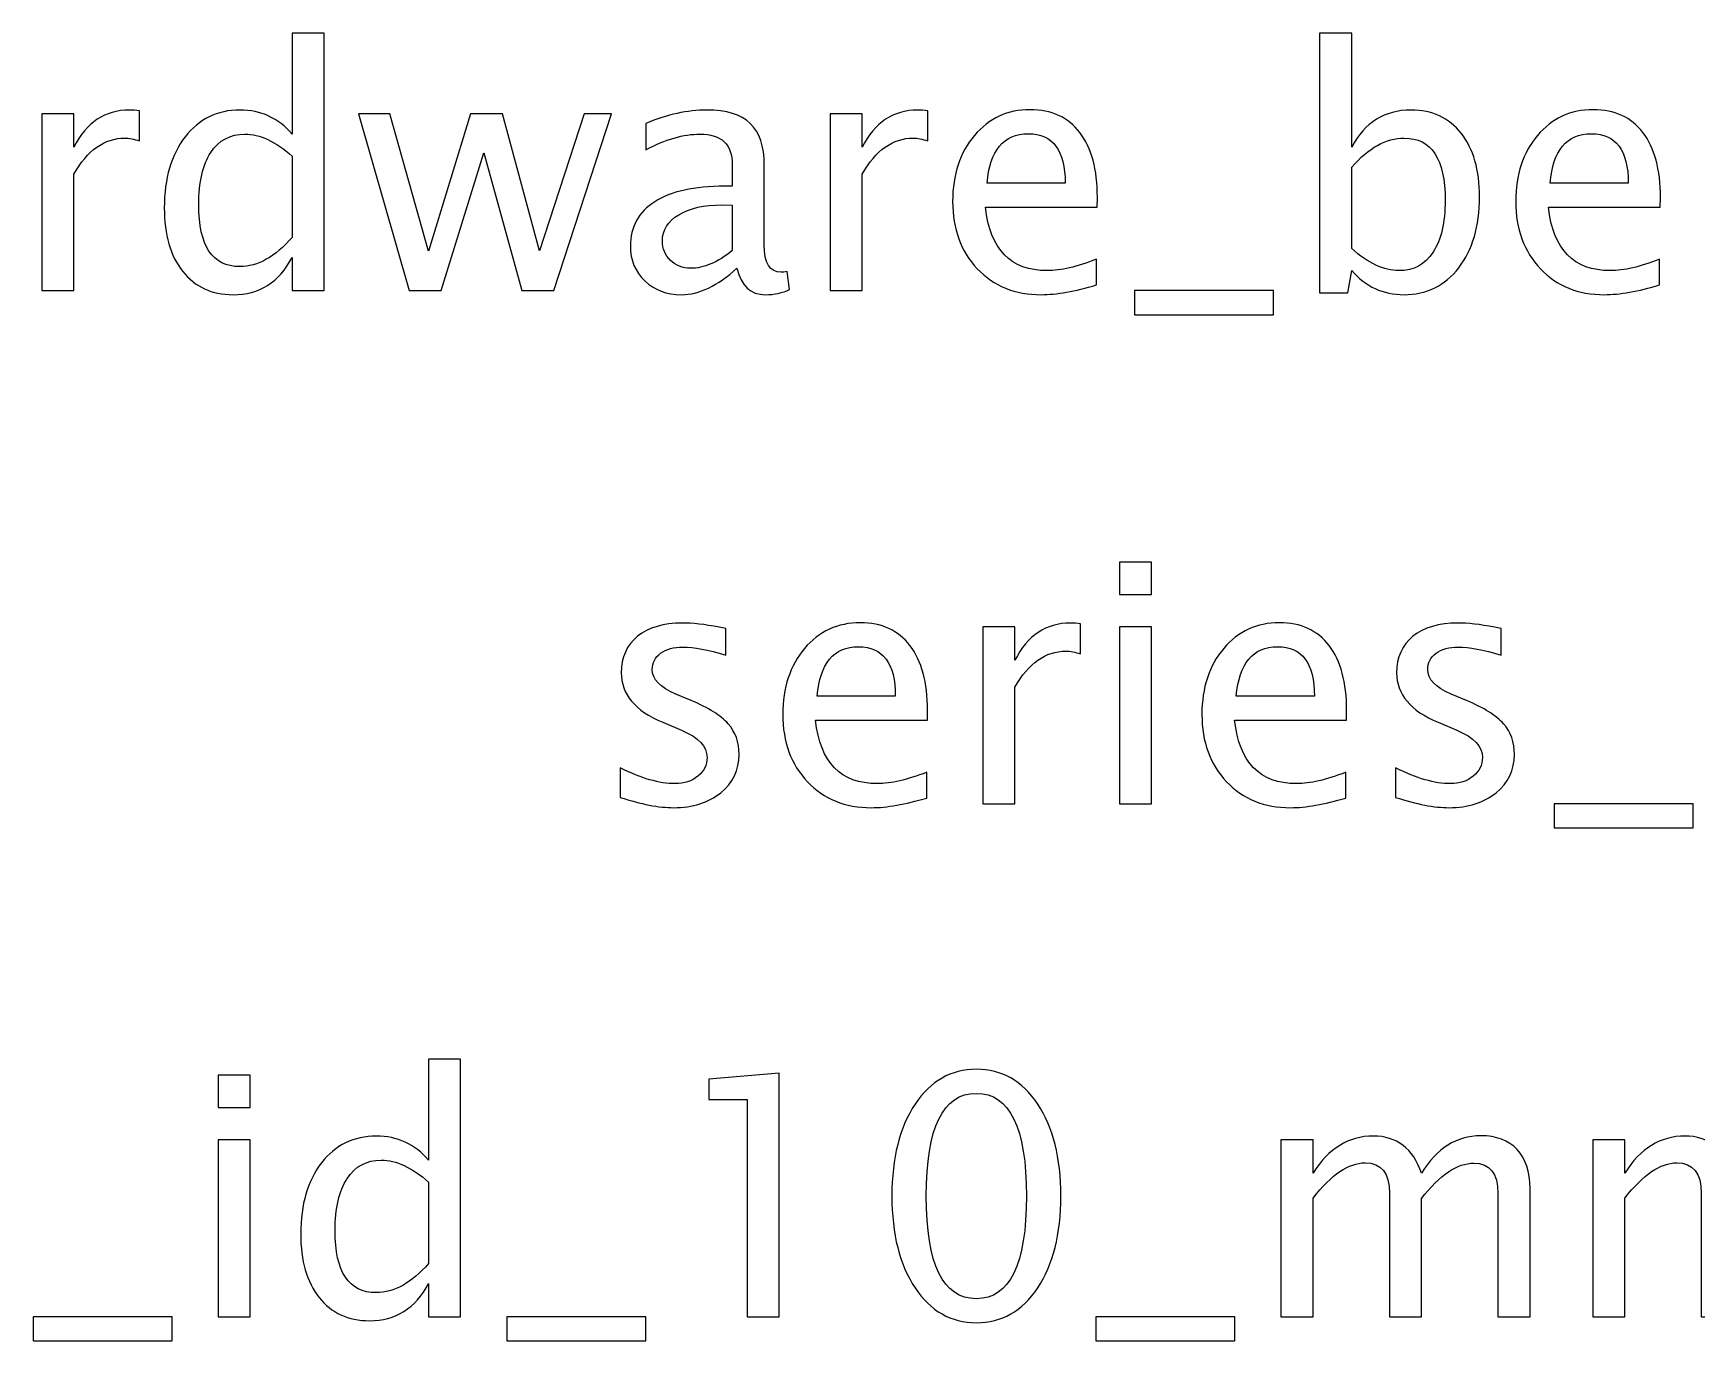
# Model space of a CAD drawing. Header units: centimetres. Extents: x -12.3 to 12.3, y -1.3 to 14.1.
# Drawn here: x -5.47 to 0.86, y 9.18 to 14.15 of the extents above; entities that cross this region are included whole.
import ezdxf

# ---------------------------------------------------------------- set-up
doc = ezdxf.new("R2010")
doc.units = ezdxf.units.CM
doc.header["$MEASUREMENT"] = 0
doc.layers.add('Layer 1', color=7, linetype='Continuous')

msp = doc.modelspace()

# ---------------------------------------------------------------- linework, layer by layer
at = {"layer": 'Layer 1'}
for points, knots in [([(-4.48733, 13.17044), (-4.48733, 13.17044), (-4.48733, 13.29681), (-4.48733, 13.29681), (-4.48733, 13.29681), (-4.53707, 13.2024), (-4.612, 13.1552), (-4.71212, 13.1552), (-4.71212, 13.1552), (-4.7934, 13.1552), (-4.85732, 13.18462), (-4.90389, 13.24368), (-4.90389, 13.24368), (-4.95046, 13.30273), (-4.97374, 13.38338), (-4.97374, 13.48561), (-4.97374, 13.48561), (-4.97374, 13.59737), (-4.94728, 13.68733), (-4.89458, 13.75549), (-4.89458, 13.75549), (-4.84166, 13.82343), (-4.77223, 13.85751), (-4.68608, 13.85751), (-4.68608, 13.85751), (-4.60629, 13.85751), (-4.53982, 13.82703), (-4.48733, 13.76586), (-4.48733, 13.76586), (-4.48733, 13.76586), (-4.48733, 14.14961), (-4.48733, 14.14961), (-4.48733, 14.14961), (-4.48733, 14.14961), (-4.36541, 14.14961), (-4.36541, 14.14961), (-4.36541, 14.14961), (-4.36541, 14.14961), (-4.36541, 13.17044), (-4.36541, 13.17044), (-4.36541, 13.17044), (-4.36541, 13.17044), (-4.48733, 13.17044), (-4.48733, 13.17044)], [0, 0, 0, 0, 0.0833333, 0.0833333, 0.0833333, 0.0833333, 0.1666667, 0.1666667, 0.1666667, 0.1666667, 0.25, 0.25, 0.25, 0.25, 0.3333333, 0.3333333, 0.3333333, 0.3333333, 0.4166667, 0.4166667, 0.4166667, 0.4166667, 0.5, 0.5, 0.5, 0.5, 0.5833333, 0.5833333, 0.5833333, 0.5833333, 0.6666667, 0.6666667, 0.6666667, 0.6666667, 0.75, 0.75, 0.75, 0.75, 0.8333333, 0.8333333, 0.8333333, 0.8333333, 1, 1, 1, 1]), ([(-0.57912, 13.16282), (-0.57912, 13.16282), (-0.57912, 14.14961), (-0.57912, 14.14961), (-0.57912, 14.14961), (-0.57912, 14.14961), (-0.4572, 14.14961), (-0.4572, 14.14961), (-0.4572, 14.14961), (-0.4572, 14.14961), (-0.4572, 13.71633), (-0.4572, 13.71633), (-0.4572, 13.71633), (-0.40725, 13.81052), (-0.3321, 13.85751), (-0.23199, 13.85751), (-0.23199, 13.85751), (-0.15092, 13.85751), (-0.08721, 13.82809), (-0.04064, 13.76903), (-0.04064, 13.76903), (0.00593, 13.70998), (0.02921, 13.62933), (0.02921, 13.5271), (0.02921, 13.5271), (0.02921, 13.41576), (0.00275, 13.3258), (-0.04995, 13.25765), (-0.04995, 13.25765), (-0.10266, 13.18928), (-0.17208, 13.1552), (-0.25802, 13.1552), (-0.25802, 13.1552), (-0.33782, 13.1552), (-0.40428, 13.18568), (-0.4572, 13.24685), (-0.4572, 13.24685), (-0.4572, 13.24685), (-0.47202, 13.16282), (-0.47202, 13.16282), (-0.47202, 13.16282), (-0.47202, 13.16282), (-0.57912, 13.16282), (-0.57912, 13.16282)], [0, 0, 0, 0, 0.0833333, 0.0833333, 0.0833333, 0.0833333, 0.1666667, 0.1666667, 0.1666667, 0.1666667, 0.25, 0.25, 0.25, 0.25, 0.3333333, 0.3333333, 0.3333333, 0.3333333, 0.4166667, 0.4166667, 0.4166667, 0.4166667, 0.5, 0.5, 0.5, 0.5, 0.5833333, 0.5833333, 0.5833333, 0.5833333, 0.6666667, 0.6666667, 0.6666667, 0.6666667, 0.75, 0.75, 0.75, 0.75, 0.8333333, 0.8333333, 0.8333333, 0.8333333, 1, 1, 1, 1]), ([(-5.44004, 13.17044), (-5.44004, 13.17044), (-5.44004, 13.84354), (-5.44004, 13.84354), (-5.44004, 13.84354), (-5.44004, 13.84354), (-5.31812, 13.84354), (-5.31812, 13.84354), (-5.31812, 13.84354), (-5.31812, 13.84354), (-5.31812, 13.71633), (-5.31812, 13.71633), (-5.31812, 13.71633), (-5.26965, 13.81052), (-5.19937, 13.85751), (-5.10709, 13.85751), (-5.10709, 13.85751), (-5.0946, 13.85751), (-5.08148, 13.85645), (-5.06793, 13.85434), (-5.06793, 13.85434), (-5.06793, 13.85434), (-5.06793, 13.74025), (-5.06793, 13.74025), (-5.06793, 13.74025), (-5.0891, 13.74723), (-5.10772, 13.75083), (-5.12381, 13.75083), (-5.12381, 13.75083), (-5.20128, 13.75083), (-5.26605, 13.70511), (-5.31812, 13.61346), (-5.31812, 13.61346), (-5.31812, 13.61346), (-5.31812, 13.17044), (-5.31812, 13.17044), (-5.31812, 13.17044), (-5.31812, 13.17044), (-5.44004, 13.17044), (-5.44004, 13.17044)], [0, 0, 0, 0, 0.0909091, 0.0909091, 0.0909091, 0.0909091, 0.1818182, 0.1818182, 0.1818182, 0.1818182, 0.2727273, 0.2727273, 0.2727273, 0.2727273, 0.3636364, 0.3636364, 0.3636364, 0.3636364, 0.4545455, 0.4545455, 0.4545455, 0.4545455, 0.5454545, 0.5454545, 0.5454545, 0.5454545, 0.6363636, 0.6363636, 0.6363636, 0.6363636, 0.7272727, 0.7272727, 0.7272727, 0.7272727, 0.8181818, 0.8181818, 0.8181818, 0.8181818, 1, 1, 1, 1]), ([(-2.79569, 13.25617), (-2.86892, 13.18886), (-2.93941, 13.1552), (-3.00714, 13.1552), (-3.00714, 13.1552), (-3.06281, 13.1552), (-3.10917, 13.17256), (-3.14578, 13.20748), (-3.14578, 13.20748), (-3.18261, 13.24241), (-3.20103, 13.28643), (-3.20103, 13.33956), (-3.20103, 13.33956), (-3.20103, 13.41301), (-3.17013, 13.46953), (-3.10832, 13.5089), (-3.10832, 13.5089), (-3.04651, 13.54827), (-2.95782, 13.56795), (-2.84225, 13.56795), (-2.84225, 13.56795), (-2.84225, 13.56795), (-2.81368, 13.56795), (-2.81368, 13.56795), (-2.81368, 13.56795), (-2.81368, 13.56795), (-2.81368, 13.64902), (-2.81368, 13.64902), (-2.81368, 13.64902), (-2.81368, 13.72712), (-2.85432, 13.76607), (-2.93581, 13.76607), (-2.93581, 13.76607), (-2.99889, 13.76607), (-3.06789, 13.74617), (-3.14261, 13.70638), (-3.14261, 13.70638), (-3.14261, 13.70638), (-3.14261, 13.80671), (-3.14261, 13.80671), (-3.14261, 13.80671), (-3.06048, 13.84058), (-2.98301, 13.85751), (-2.91041, 13.85751), (-2.91041, 13.85751), (-2.83569, 13.85751), (-2.78045, 13.84058), (-2.7451, 13.8065), (-2.7451, 13.8065), (-2.70954, 13.77242), (-2.69176, 13.71993), (-2.69176, 13.64902), (-2.69176, 13.64902), (-2.69176, 13.64902), (-2.69176, 13.34485), (-2.69176, 13.34485), (-2.69176, 13.34485), (-2.69176, 13.27522), (-2.67038, 13.24029), (-2.62741, 13.24029), (-2.62741, 13.24029), (-2.62212, 13.24029), (-2.61429, 13.24114), (-2.60392, 13.24283), (-2.60392, 13.24283), (-2.60392, 13.24283), (-2.59524, 13.1751), (-2.59524, 13.1751), (-2.59524, 13.1751), (-2.62297, 13.16176), (-2.65345, 13.1552), (-2.68689, 13.1552), (-2.68689, 13.1552), (-2.74383, 13.1552), (-2.78002, 13.18886), (-2.79569, 13.25617)], [0, 0, 0, 0, 0.05, 0.05, 0.05, 0.05, 0.1, 0.1, 0.1, 0.1, 0.15, 0.15, 0.15, 0.15, 0.2, 0.2, 0.2, 0.2, 0.25, 0.25, 0.25, 0.25, 0.3, 0.3, 0.3, 0.3, 0.35, 0.35, 0.35, 0.35, 0.4, 0.4, 0.4, 0.4, 0.45, 0.45, 0.45, 0.45, 0.5, 0.5, 0.5, 0.5, 0.55, 0.55, 0.55, 0.55, 0.6, 0.6, 0.6, 0.6, 0.65, 0.65, 0.65, 0.65, 0.7, 0.7, 0.7, 0.7, 0.75, 0.75, 0.75, 0.75, 0.8, 0.8, 0.8, 0.8, 0.85, 0.85, 0.85, 0.85, 0.9, 0.9, 0.9, 0.9, 1, 1, 1, 1]), ([(-2.44136, 13.17044), (-2.44136, 13.17044), (-2.44136, 13.84354), (-2.44136, 13.84354), (-2.44136, 13.84354), (-2.44136, 13.84354), (-2.31944, 13.84354), (-2.31944, 13.84354), (-2.31944, 13.84354), (-2.31944, 13.84354), (-2.31944, 13.71633), (-2.31944, 13.71633), (-2.31944, 13.71633), (-2.27097, 13.81052), (-2.20069, 13.85751), (-2.10841, 13.85751), (-2.10841, 13.85751), (-2.09592, 13.85751), (-2.0828, 13.85645), (-2.06925, 13.85434), (-2.06925, 13.85434), (-2.06925, 13.85434), (-2.06925, 13.74025), (-2.06925, 13.74025), (-2.06925, 13.74025), (-2.09042, 13.74723), (-2.10904, 13.75083), (-2.12513, 13.75083), (-2.12513, 13.75083), (-2.2026, 13.75083), (-2.26737, 13.70511), (-2.31944, 13.61346), (-2.31944, 13.61346), (-2.31944, 13.61346), (-2.31944, 13.17044), (-2.31944, 13.17044), (-2.31944, 13.17044), (-2.31944, 13.17044), (-2.44136, 13.17044), (-2.44136, 13.17044)], [0, 0, 0, 0, 0.0909091, 0.0909091, 0.0909091, 0.0909091, 0.1818182, 0.1818182, 0.1818182, 0.1818182, 0.2727273, 0.2727273, 0.2727273, 0.2727273, 0.3636364, 0.3636364, 0.3636364, 0.3636364, 0.4545455, 0.4545455, 0.4545455, 0.4545455, 0.5454545, 0.5454545, 0.5454545, 0.5454545, 0.6363636, 0.6363636, 0.6363636, 0.6363636, 0.7272727, 0.7272727, 0.7272727, 0.7272727, 0.8181818, 0.8181818, 0.8181818, 0.8181818, 1, 1, 1, 1]), ([(-1.42769, 13.19203), (-1.5096, 13.16748), (-1.57967, 13.1552), (-1.63809, 13.1552), (-1.63809, 13.1552), (-1.73778, 13.1552), (-1.81885, 13.18822), (-1.88129, 13.25405), (-1.88129, 13.25405), (-1.94373, 13.31988), (-1.97506, 13.40518), (-1.97506, 13.51017), (-1.97506, 13.51017), (-1.97506, 13.61198), (-1.94754, 13.69559), (-1.8923, 13.76099), (-1.8923, 13.76099), (-1.83705, 13.82618), (-1.76636, 13.85878), (-1.68021, 13.85878), (-1.68021, 13.85878), (-1.59872, 13.85878), (-1.53564, 13.82978), (-1.49119, 13.77179), (-1.49119, 13.77179), (-1.44674, 13.71379), (-1.42451, 13.63166), (-1.42451, 13.52519), (-1.42451, 13.52519), (-1.42451, 13.52519), (-1.42515, 13.48794), (-1.42515, 13.48794), (-1.42515, 13.48794), (-1.42515, 13.48794), (-1.8506, 13.48794), (-1.8506, 13.48794), (-1.8506, 13.48794), (-1.83282, 13.32707), (-1.75429, 13.24664), (-1.61523, 13.24664), (-1.61523, 13.24664), (-1.56421, 13.24664), (-1.50177, 13.26103), (-1.42769, 13.28982), (-1.42769, 13.28982), (-1.42769, 13.28982), (-1.42769, 13.19203), (-1.42769, 13.19203)], [0, 0, 0, 0, 0.0769231, 0.0769231, 0.0769231, 0.0769231, 0.1538462, 0.1538462, 0.1538462, 0.1538462, 0.2307692, 0.2307692, 0.2307692, 0.2307692, 0.3076923, 0.3076923, 0.3076923, 0.3076923, 0.3846154, 0.3846154, 0.3846154, 0.3846154, 0.4615385, 0.4615385, 0.4615385, 0.4615385, 0.5384615, 0.5384615, 0.5384615, 0.5384615, 0.6153846, 0.6153846, 0.6153846, 0.6153846, 0.6923077, 0.6923077, 0.6923077, 0.6923077, 0.7692308, 0.7692308, 0.7692308, 0.7692308, 0.8461538, 0.8461538, 0.8461538, 0.8461538, 1, 1, 1, 1]), ([(0.71416, 13.19203), (0.63225, 13.16748), (0.56218, 13.1552), (0.50376, 13.1552), (0.50376, 13.1552), (0.40407, 13.1552), (0.323, 13.18822), (0.26056, 13.25405), (0.26056, 13.25405), (0.19812, 13.31988), (0.16679, 13.40518), (0.16679, 13.51017), (0.16679, 13.51017), (0.16679, 13.61198), (0.19431, 13.69559), (0.24955, 13.76099), (0.24955, 13.76099), (0.3048, 13.82618), (0.37549, 13.85878), (0.46164, 13.85878), (0.46164, 13.85878), (0.54313, 13.85878), (0.60621, 13.82978), (0.65066, 13.77179), (0.65066, 13.77179), (0.69511, 13.71379), (0.71734, 13.63166), (0.71734, 13.52519), (0.71734, 13.52519), (0.71734, 13.52519), (0.7167, 13.48794), (0.7167, 13.48794), (0.7167, 13.48794), (0.7167, 13.48794), (0.29125, 13.48794), (0.29125, 13.48794), (0.29125, 13.48794), (0.30903, 13.32707), (0.38756, 13.24664), (0.52662, 13.24664), (0.52662, 13.24664), (0.57764, 13.24664), (0.64008, 13.26103), (0.71416, 13.28982), (0.71416, 13.28982), (0.71416, 13.28982), (0.71416, 13.19203), (0.71416, 13.19203)], [0, 0, 0, 0, 0.0769231, 0.0769231, 0.0769231, 0.0769231, 0.1538462, 0.1538462, 0.1538462, 0.1538462, 0.2307692, 0.2307692, 0.2307692, 0.2307692, 0.3076923, 0.3076923, 0.3076923, 0.3076923, 0.3846154, 0.3846154, 0.3846154, 0.3846154, 0.4615385, 0.4615385, 0.4615385, 0.4615385, 0.5384615, 0.5384615, 0.5384615, 0.5384615, 0.6153846, 0.6153846, 0.6153846, 0.6153846, 0.6923077, 0.6923077, 0.6923077, 0.6923077, 0.7692308, 0.7692308, 0.7692308, 0.7692308, 0.8461538, 0.8461538, 0.8461538, 0.8461538, 1, 1, 1, 1]), ([(-4.04241, 13.17044), (-4.04241, 13.17044), (-4.23545, 13.84354), (-4.23545, 13.84354), (-4.23545, 13.84354), (-4.23545, 13.84354), (-4.11649, 13.84354), (-4.11649, 13.84354), (-4.11649, 13.84354), (-4.11649, 13.84354), (-3.96854, 13.32094), (-3.96854, 13.32094), (-3.96854, 13.32094), (-3.96854, 13.32094), (-3.80894, 13.84354), (-3.80894, 13.84354), (-3.80894, 13.84354), (-3.80894, 13.84354), (-3.68702, 13.84354), (-3.68702, 13.84354), (-3.68702, 13.84354), (-3.68702, 13.84354), (-3.54669, 13.32178), (-3.54669, 13.32178), (-3.54669, 13.32178), (-3.54669, 13.32178), (-3.37693, 13.84354), (-3.37693, 13.84354), (-3.37693, 13.84354), (-3.37693, 13.84354), (-3.27279, 13.84354), (-3.27279, 13.84354), (-3.27279, 13.84354), (-3.27279, 13.84354), (-3.4925, 13.17044), (-3.4925, 13.17044), (-3.4925, 13.17044), (-3.4925, 13.17044), (-3.61442, 13.17044), (-3.61442, 13.17044), (-3.61442, 13.17044), (-3.61442, 13.17044), (-3.75878, 13.69537), (-3.75878, 13.69537), (-3.75878, 13.69537), (-3.75878, 13.69537), (-3.92049, 13.17044), (-3.92049, 13.17044), (-3.92049, 13.17044), (-3.92049, 13.17044), (-4.04241, 13.17044), (-4.04241, 13.17044)], [0, 0, 0, 0, 0.0714286, 0.0714286, 0.0714286, 0.0714286, 0.1428571, 0.1428571, 0.1428571, 0.1428571, 0.2142857, 0.2142857, 0.2142857, 0.2142857, 0.2857143, 0.2857143, 0.2857143, 0.2857143, 0.3571429, 0.3571429, 0.3571429, 0.3571429, 0.4285714, 0.4285714, 0.4285714, 0.4285714, 0.5, 0.5, 0.5, 0.5, 0.5714286, 0.5714286, 0.5714286, 0.5714286, 0.6428571, 0.6428571, 0.6428571, 0.6428571, 0.7142857, 0.7142857, 0.7142857, 0.7142857, 0.7857143, 0.7857143, 0.7857143, 0.7857143, 0.8571429, 0.8571429, 0.8571429, 0.8571429, 1, 1, 1, 1]), ([(-4.48733, 13.68246), (-4.55062, 13.73813), (-4.61052, 13.76607), (-4.66725, 13.76607), (-4.66725, 13.76607), (-4.72313, 13.76607), (-4.76631, 13.74279), (-4.797, 13.69601), (-4.797, 13.69601), (-4.82769, 13.64944), (-4.84293, 13.5834), (-4.84293, 13.49789), (-4.84293, 13.49789), (-4.84293, 13.34062), (-4.79086, 13.26188), (-4.68651, 13.26188), (-4.68651, 13.26188), (-4.61877, 13.26188), (-4.55231, 13.29892), (-4.48733, 13.37279), (-4.48733, 13.37279), (-4.48733, 13.37279), (-4.48733, 13.68246), (-4.48733, 13.68246)], [0, 0, 0, 0, 0.1428571, 0.1428571, 0.1428571, 0.1428571, 0.2857143, 0.2857143, 0.2857143, 0.2857143, 0.4285714, 0.4285714, 0.4285714, 0.4285714, 0.5714286, 0.5714286, 0.5714286, 0.5714286, 0.7142857, 0.7142857, 0.7142857, 0.7142857, 1, 1, 1, 1]), ([(-1.84425, 13.57938), (-1.84425, 13.57938), (-1.54707, 13.57938), (-1.54707, 13.57938), (-1.54707, 13.57938), (-1.54707, 13.70469), (-1.59385, 13.76734), (-1.68719, 13.76734), (-1.68719, 13.76734), (-1.78117, 13.76734), (-1.83345, 13.70469), (-1.84425, 13.57938)], [0, 0, 0, 0, 0.25, 0.25, 0.25, 0.25, 0.5, 0.5, 0.5, 0.5, 1, 1, 1, 1]), ([(-0.4572, 13.33088), (-0.39433, 13.27479), (-0.33443, 13.24664), (-0.27749, 13.24664), (-0.27749, 13.24664), (-0.2214, 13.24664), (-0.17801, 13.27014), (-0.14753, 13.31691), (-0.14753, 13.31691), (-0.11684, 13.36369), (-0.1016, 13.42952), (-0.1016, 13.51461), (-0.1016, 13.51461), (-0.1016, 13.67209), (-0.15367, 13.75083), (-0.25781, 13.75083), (-0.25781, 13.75083), (-0.32597, 13.75083), (-0.39243, 13.714), (-0.4572, 13.64013), (-0.4572, 13.64013), (-0.4572, 13.64013), (-0.4572, 13.33088), (-0.4572, 13.33088)], [0, 0, 0, 0, 0.1428571, 0.1428571, 0.1428571, 0.1428571, 0.2857143, 0.2857143, 0.2857143, 0.2857143, 0.4285714, 0.4285714, 0.4285714, 0.4285714, 0.5714286, 0.5714286, 0.5714286, 0.5714286, 0.7142857, 0.7142857, 0.7142857, 0.7142857, 1, 1, 1, 1]), ([(0.2976, 13.57938), (0.2976, 13.57938), (0.59478, 13.57938), (0.59478, 13.57938), (0.59478, 13.57938), (0.59478, 13.70469), (0.548, 13.76734), (0.45466, 13.76734), (0.45466, 13.76734), (0.36068, 13.76734), (0.3084, 13.70469), (0.2976, 13.57938)], [0, 0, 0, 0, 0.25, 0.25, 0.25, 0.25, 0.5, 0.5, 0.5, 0.5, 1, 1, 1, 1]), ([(-2.81368, 13.32263), (-2.81368, 13.32263), (-2.81368, 13.49556), (-2.81368, 13.49556), (-2.81368, 13.49556), (-2.81368, 13.49556), (-2.85284, 13.49683), (-2.85284, 13.49683), (-2.85284, 13.49683), (-2.92057, 13.49683), (-2.97518, 13.48434), (-3.01688, 13.45937), (-3.01688, 13.45937), (-3.05837, 13.43418), (-3.07911, 13.40095), (-3.07911, 13.35946), (-3.07911, 13.35946), (-3.07911, 13.33046), (-3.06874, 13.30591), (-3.04821, 13.2858), (-3.04821, 13.2858), (-3.02746, 13.26569), (-3.00227, 13.25553), (-2.97243, 13.25553), (-2.97243, 13.25553), (-2.92163, 13.25553), (-2.86871, 13.27797), (-2.81368, 13.32263)], [0, 0, 0, 0, 0.125, 0.125, 0.125, 0.125, 0.25, 0.25, 0.25, 0.25, 0.375, 0.375, 0.375, 0.375, 0.5, 0.5, 0.5, 0.5, 0.625, 0.625, 0.625, 0.625, 0.75, 0.75, 0.75, 0.75, 1, 1, 1, 1]), ([(-1.2827, 13.079), (-1.2827, 13.079), (-1.2827, 13.17044), (-1.2827, 13.17044), (-1.2827, 13.17044), (-1.2827, 13.17044), (-0.75438, 13.17044), (-0.75438, 13.17044), (-0.75438, 13.17044), (-0.75438, 13.17044), (-0.75438, 13.079), (-0.75438, 13.079), (-0.75438, 13.079), (-0.75438, 13.079), (-1.2827, 13.079), (-1.2827, 13.079)], [0, 0, 0, 0, 0.2, 0.2, 0.2, 0.2, 0.4, 0.4, 0.4, 0.4, 0.6, 0.6, 0.6, 0.6, 1, 1, 1, 1]), ([(-1.34059, 12.01516), (-1.34059, 12.01516), (-1.34059, 12.13708), (-1.34059, 12.13708), (-1.34059, 12.13708), (-1.34059, 12.13708), (-1.21867, 12.13708), (-1.21867, 12.13708), (-1.21867, 12.13708), (-1.21867, 12.13708), (-1.21867, 12.01516), (-1.21867, 12.01516), (-1.21867, 12.01516), (-1.21867, 12.01516), (-1.34059, 12.01516), (-1.34059, 12.01516)], [0, 0, 0, 0, 0.2, 0.2, 0.2, 0.2, 0.4, 0.4, 0.4, 0.4, 0.6, 0.6, 0.6, 0.6, 1, 1, 1, 1]), ([(-3.23945, 11.243), (-3.23945, 11.243), (-3.23945, 11.35476), (-3.23945, 11.35476), (-3.23945, 11.35476), (-3.15965, 11.31497), (-3.09044, 11.29507), (-3.03138, 11.29507), (-3.03138, 11.29507), (-2.99624, 11.29507), (-2.96703, 11.3046), (-2.94396, 11.32365), (-2.94396, 11.32365), (-2.92089, 11.34248), (-2.90925, 11.36619), (-2.90925, 11.39477), (-2.90925, 11.39477), (-2.90925, 11.43646), (-2.94163, 11.47097), (-3.0064, 11.49827), (-3.0064, 11.49827), (-3.0064, 11.49827), (-3.07774, 11.52854), (-3.07774, 11.52854), (-3.07774, 11.52854), (-3.18293, 11.57214), (-3.23564, 11.63522), (-3.23564, 11.71713), (-3.23564, 11.71713), (-3.23564, 11.77577), (-3.2149, 11.82191), (-3.17341, 11.85556), (-3.17341, 11.85556), (-3.13192, 11.88922), (-3.07498, 11.90594), (-3.00281, 11.90594), (-3.00281, 11.90594), (-2.96534, 11.90594), (-2.91877, 11.90086), (-2.86353, 11.89049), (-2.86353, 11.89049), (-2.86353, 11.89049), (-2.83813, 11.88562), (-2.83813, 11.88562), (-2.83813, 11.88562), (-2.83813, 11.88562), (-2.83813, 11.78402), (-2.83813, 11.78402), (-2.83813, 11.78402), (-2.90607, 11.80434), (-2.96026, 11.8145), (-3.00069, 11.8145), (-3.00069, 11.8145), (-3.03625, 11.8145), (-3.0644, 11.80667), (-3.08578, 11.79122), (-3.08578, 11.79122), (-3.10695, 11.77577), (-3.11753, 11.75502), (-3.11753, 11.72899), (-3.11753, 11.72899), (-3.11753, 11.69237), (-3.0879, 11.66125), (-3.02842, 11.63607), (-3.02842, 11.63607), (-3.02842, 11.63607), (-2.96979, 11.6113), (-2.96979, 11.6113), (-2.96979, 11.6113), (-2.90332, 11.58336), (-2.85633, 11.55373), (-2.82882, 11.52261), (-2.82882, 11.52261), (-2.80109, 11.4915), (-2.78733, 11.45255), (-2.78733, 11.40598), (-2.78733, 11.40598), (-2.78733, 11.34693), (-2.81061, 11.29846), (-2.85739, 11.26057), (-2.85739, 11.26057), (-2.90396, 11.22268), (-2.96365, 11.20363), (-3.03625, 11.20363), (-3.03625, 11.20363), (-3.09213, 11.20363), (-3.15965, 11.21675), (-3.23945, 11.243)], [0, 0, 0, 0, 0.0434783, 0.0434783, 0.0434783, 0.0434783, 0.0869565, 0.0869565, 0.0869565, 0.0869565, 0.1304348, 0.1304348, 0.1304348, 0.1304348, 0.173913, 0.173913, 0.173913, 0.173913, 0.2173913, 0.2173913, 0.2173913, 0.2173913, 0.2608696, 0.2608696, 0.2608696, 0.2608696, 0.3043478, 0.3043478, 0.3043478, 0.3043478, 0.3478261, 0.3478261, 0.3478261, 0.3478261, 0.3913043, 0.3913043, 0.3913043, 0.3913043, 0.4347826, 0.4347826, 0.4347826, 0.4347826, 0.4782609, 0.4782609, 0.4782609, 0.4782609, 0.5217391, 0.5217391, 0.5217391, 0.5217391, 0.5652174, 0.5652174, 0.5652174, 0.5652174, 0.6086957, 0.6086957, 0.6086957, 0.6086957, 0.6521739, 0.6521739, 0.6521739, 0.6521739, 0.6956522, 0.6956522, 0.6956522, 0.6956522, 0.7391304, 0.7391304, 0.7391304, 0.7391304, 0.7826087, 0.7826087, 0.7826087, 0.7826087, 0.826087, 0.826087, 0.826087, 0.826087, 0.8695652, 0.8695652, 0.8695652, 0.8695652, 0.9130435, 0.9130435, 0.9130435, 0.9130435, 1, 1, 1, 1]), ([(-2.0738, 11.24046), (-2.15571, 11.21591), (-2.22578, 11.20363), (-2.2842, 11.20363), (-2.2842, 11.20363), (-2.38389, 11.20363), (-2.46496, 11.23665), (-2.5274, 11.30248), (-2.5274, 11.30248), (-2.58984, 11.36831), (-2.62117, 11.45361), (-2.62117, 11.5586), (-2.62117, 11.5586), (-2.62117, 11.66041), (-2.59365, 11.74402), (-2.53841, 11.80942), (-2.53841, 11.80942), (-2.48316, 11.87461), (-2.41247, 11.90721), (-2.32632, 11.90721), (-2.32632, 11.90721), (-2.24483, 11.90721), (-2.18175, 11.87821), (-2.1373, 11.82022), (-2.1373, 11.82022), (-2.09285, 11.76222), (-2.07062, 11.68009), (-2.07062, 11.57362), (-2.07062, 11.57362), (-2.07062, 11.57362), (-2.07126, 11.53637), (-2.07126, 11.53637), (-2.07126, 11.53637), (-2.07126, 11.53637), (-2.49671, 11.53637), (-2.49671, 11.53637), (-2.49671, 11.53637), (-2.47893, 11.3755), (-2.4004, 11.29507), (-2.26134, 11.29507), (-2.26134, 11.29507), (-2.21032, 11.29507), (-2.14788, 11.30946), (-2.0738, 11.33825), (-2.0738, 11.33825), (-2.0738, 11.33825), (-2.0738, 11.24046), (-2.0738, 11.24046)], [0, 0, 0, 0, 0.0769231, 0.0769231, 0.0769231, 0.0769231, 0.1538462, 0.1538462, 0.1538462, 0.1538462, 0.2307692, 0.2307692, 0.2307692, 0.2307692, 0.3076923, 0.3076923, 0.3076923, 0.3076923, 0.3846154, 0.3846154, 0.3846154, 0.3846154, 0.4615385, 0.4615385, 0.4615385, 0.4615385, 0.5384615, 0.5384615, 0.5384615, 0.5384615, 0.6153846, 0.6153846, 0.6153846, 0.6153846, 0.6923077, 0.6923077, 0.6923077, 0.6923077, 0.7692308, 0.7692308, 0.7692308, 0.7692308, 0.8461538, 0.8461538, 0.8461538, 0.8461538, 1, 1, 1, 1]), ([(-1.86023, 11.21887), (-1.86023, 11.21887), (-1.86023, 11.89197), (-1.86023, 11.89197), (-1.86023, 11.89197), (-1.86023, 11.89197), (-1.73831, 11.89197), (-1.73831, 11.89197), (-1.73831, 11.89197), (-1.73831, 11.89197), (-1.73831, 11.76476), (-1.73831, 11.76476), (-1.73831, 11.76476), (-1.68984, 11.85895), (-1.61956, 11.90594), (-1.52728, 11.90594), (-1.52728, 11.90594), (-1.51479, 11.90594), (-1.50167, 11.90488), (-1.48812, 11.90277), (-1.48812, 11.90277), (-1.48812, 11.90277), (-1.48812, 11.78868), (-1.48812, 11.78868), (-1.48812, 11.78868), (-1.50929, 11.79566), (-1.52791, 11.79926), (-1.544, 11.79926), (-1.544, 11.79926), (-1.62147, 11.79926), (-1.68624, 11.75354), (-1.73831, 11.66189), (-1.73831, 11.66189), (-1.73831, 11.66189), (-1.73831, 11.21887), (-1.73831, 11.21887), (-1.73831, 11.21887), (-1.73831, 11.21887), (-1.86023, 11.21887), (-1.86023, 11.21887)], [0, 0, 0, 0, 0.0909091, 0.0909091, 0.0909091, 0.0909091, 0.1818182, 0.1818182, 0.1818182, 0.1818182, 0.2727273, 0.2727273, 0.2727273, 0.2727273, 0.3636364, 0.3636364, 0.3636364, 0.3636364, 0.4545455, 0.4545455, 0.4545455, 0.4545455, 0.5454545, 0.5454545, 0.5454545, 0.5454545, 0.6363636, 0.6363636, 0.6363636, 0.6363636, 0.7272727, 0.7272727, 0.7272727, 0.7272727, 0.8181818, 0.8181818, 0.8181818, 0.8181818, 1, 1, 1, 1]), ([(-0.47953, 11.24046), (-0.56144, 11.21591), (-0.63151, 11.20363), (-0.68993, 11.20363), (-0.68993, 11.20363), (-0.78962, 11.20363), (-0.87069, 11.23665), (-0.93313, 11.30248), (-0.93313, 11.30248), (-0.99557, 11.36831), (-1.0269, 11.45361), (-1.0269, 11.5586), (-1.0269, 11.5586), (-1.0269, 11.66041), (-0.99938, 11.74402), (-0.94414, 11.80942), (-0.94414, 11.80942), (-0.88889, 11.87461), (-0.8182, 11.90721), (-0.73205, 11.90721), (-0.73205, 11.90721), (-0.65056, 11.90721), (-0.58748, 11.87821), (-0.54303, 11.82022), (-0.54303, 11.82022), (-0.49858, 11.76222), (-0.47635, 11.68009), (-0.47635, 11.57362), (-0.47635, 11.57362), (-0.47635, 11.57362), (-0.47699, 11.53637), (-0.47699, 11.53637), (-0.47699, 11.53637), (-0.47699, 11.53637), (-0.90244, 11.53637), (-0.90244, 11.53637), (-0.90244, 11.53637), (-0.88466, 11.3755), (-0.80613, 11.29507), (-0.66707, 11.29507), (-0.66707, 11.29507), (-0.61605, 11.29507), (-0.55361, 11.30946), (-0.47953, 11.33825), (-0.47953, 11.33825), (-0.47953, 11.33825), (-0.47953, 11.24046), (-0.47953, 11.24046)], [0, 0, 0, 0, 0.0769231, 0.0769231, 0.0769231, 0.0769231, 0.1538462, 0.1538462, 0.1538462, 0.1538462, 0.2307692, 0.2307692, 0.2307692, 0.2307692, 0.3076923, 0.3076923, 0.3076923, 0.3076923, 0.3846154, 0.3846154, 0.3846154, 0.3846154, 0.4615385, 0.4615385, 0.4615385, 0.4615385, 0.5384615, 0.5384615, 0.5384615, 0.5384615, 0.6153846, 0.6153846, 0.6153846, 0.6153846, 0.6923077, 0.6923077, 0.6923077, 0.6923077, 0.7692308, 0.7692308, 0.7692308, 0.7692308, 0.8461538, 0.8461538, 0.8461538, 0.8461538, 1, 1, 1, 1]), ([(-0.29009, 11.243), (-0.29009, 11.243), (-0.29009, 11.35476), (-0.29009, 11.35476), (-0.29009, 11.35476), (-0.21029, 11.31497), (-0.14108, 11.29507), (-0.08202, 11.29507), (-0.08202, 11.29507), (-0.04688, 11.29507), (-0.01767, 11.3046), (0.0054, 11.32365), (0.0054, 11.32365), (0.02847, 11.34248), (0.04011, 11.36619), (0.04011, 11.39477), (0.04011, 11.39477), (0.04011, 11.43646), (0.00773, 11.47097), (-0.05704, 11.49827), (-0.05704, 11.49827), (-0.05704, 11.49827), (-0.12838, 11.52854), (-0.12838, 11.52854), (-0.12838, 11.52854), (-0.23357, 11.57214), (-0.28628, 11.63522), (-0.28628, 11.71713), (-0.28628, 11.71713), (-0.28628, 11.77577), (-0.26554, 11.82191), (-0.22405, 11.85556), (-0.22405, 11.85556), (-0.18256, 11.88922), (-0.12562, 11.90594), (-0.05345, 11.90594), (-0.05345, 11.90594), (-0.01598, 11.90594), (0.03059, 11.90086), (0.08583, 11.89049), (0.08583, 11.89049), (0.08583, 11.89049), (0.11123, 11.88562), (0.11123, 11.88562), (0.11123, 11.88562), (0.11123, 11.88562), (0.11123, 11.78402), (0.11123, 11.78402), (0.11123, 11.78402), (0.04329, 11.80434), (-0.0109, 11.8145), (-0.05133, 11.8145), (-0.05133, 11.8145), (-0.08689, 11.8145), (-0.11504, 11.80667), (-0.13642, 11.79122), (-0.13642, 11.79122), (-0.15759, 11.77577), (-0.16817, 11.75502), (-0.16817, 11.72899), (-0.16817, 11.72899), (-0.16817, 11.69237), (-0.13854, 11.66125), (-0.07906, 11.63607), (-0.07906, 11.63607), (-0.07906, 11.63607), (-0.02043, 11.6113), (-0.02043, 11.6113), (-0.02043, 11.6113), (0.04604, 11.58336), (0.09303, 11.55373), (0.12054, 11.52261), (0.12054, 11.52261), (0.14827, 11.4915), (0.16203, 11.45255), (0.16203, 11.40598), (0.16203, 11.40598), (0.16203, 11.34693), (0.13875, 11.29846), (0.09197, 11.26057), (0.09197, 11.26057), (0.0454, 11.22268), (-0.01429, 11.20363), (-0.08689, 11.20363), (-0.08689, 11.20363), (-0.14277, 11.20363), (-0.21029, 11.21675), (-0.29009, 11.243)], [0, 0, 0, 0, 0.0434783, 0.0434783, 0.0434783, 0.0434783, 0.0869565, 0.0869565, 0.0869565, 0.0869565, 0.1304348, 0.1304348, 0.1304348, 0.1304348, 0.173913, 0.173913, 0.173913, 0.173913, 0.2173913, 0.2173913, 0.2173913, 0.2173913, 0.2608696, 0.2608696, 0.2608696, 0.2608696, 0.3043478, 0.3043478, 0.3043478, 0.3043478, 0.3478261, 0.3478261, 0.3478261, 0.3478261, 0.3913043, 0.3913043, 0.3913043, 0.3913043, 0.4347826, 0.4347826, 0.4347826, 0.4347826, 0.4782609, 0.4782609, 0.4782609, 0.4782609, 0.5217391, 0.5217391, 0.5217391, 0.5217391, 0.5652174, 0.5652174, 0.5652174, 0.5652174, 0.6086957, 0.6086957, 0.6086957, 0.6086957, 0.6521739, 0.6521739, 0.6521739, 0.6521739, 0.6956522, 0.6956522, 0.6956522, 0.6956522, 0.7391304, 0.7391304, 0.7391304, 0.7391304, 0.7826087, 0.7826087, 0.7826087, 0.7826087, 0.826087, 0.826087, 0.826087, 0.826087, 0.8695652, 0.8695652, 0.8695652, 0.8695652, 0.9130435, 0.9130435, 0.9130435, 0.9130435, 1, 1, 1, 1]), ([(-1.34059, 11.21887), (-1.34059, 11.21887), (-1.34059, 11.89197), (-1.34059, 11.89197), (-1.34059, 11.89197), (-1.34059, 11.89197), (-1.21867, 11.89197), (-1.21867, 11.89197), (-1.21867, 11.89197), (-1.21867, 11.89197), (-1.21867, 11.21887), (-1.21867, 11.21887), (-1.21867, 11.21887), (-1.21867, 11.21887), (-1.34059, 11.21887), (-1.34059, 11.21887)], [0, 0, 0, 0, 0.2, 0.2, 0.2, 0.2, 0.4, 0.4, 0.4, 0.4, 0.6, 0.6, 0.6, 0.6, 1, 1, 1, 1]), ([(-2.49036, 11.62781), (-2.49036, 11.62781), (-2.19318, 11.62781), (-2.19318, 11.62781), (-2.19318, 11.62781), (-2.19318, 11.75312), (-2.23996, 11.81577), (-2.3333, 11.81577), (-2.3333, 11.81577), (-2.42728, 11.81577), (-2.47956, 11.75312), (-2.49036, 11.62781)], [0, 0, 0, 0, 0.25, 0.25, 0.25, 0.25, 0.5, 0.5, 0.5, 0.5, 1, 1, 1, 1]), ([(-0.89609, 11.62781), (-0.89609, 11.62781), (-0.59891, 11.62781), (-0.59891, 11.62781), (-0.59891, 11.62781), (-0.59891, 11.75312), (-0.64569, 11.81577), (-0.73903, 11.81577), (-0.73903, 11.81577), (-0.83301, 11.81577), (-0.88529, 11.75312), (-0.89609, 11.62781)], [0, 0, 0, 0, 0.25, 0.25, 0.25, 0.25, 0.5, 0.5, 0.5, 0.5, 1, 1, 1, 1]), ([(0.31295, 11.12743), (0.31295, 11.12743), (0.31295, 11.21887), (0.31295, 11.21887), (0.31295, 11.21887), (0.31295, 11.21887), (0.84127, 11.21887), (0.84127, 11.21887), (0.84127, 11.21887), (0.84127, 11.21887), (0.84127, 11.12743), (0.84127, 11.12743), (0.84127, 11.12743), (0.84127, 11.12743), (0.31295, 11.12743), (0.31295, 11.12743)], [0, 0, 0, 0, 0.2, 0.2, 0.2, 0.2, 0.4, 0.4, 0.4, 0.4, 0.6, 0.6, 0.6, 0.6, 1, 1, 1, 1]), ([(-3.96853, 9.2673), (-3.96853, 9.2673), (-3.96853, 9.39367), (-3.96853, 9.39367), (-3.96853, 9.39367), (-4.01827, 9.29926), (-4.0932, 9.25206), (-4.19332, 9.25206), (-4.19332, 9.25206), (-4.2746, 9.25206), (-4.33852, 9.28148), (-4.38509, 9.34054), (-4.38509, 9.34054), (-4.43166, 9.39959), (-4.45494, 9.48024), (-4.45494, 9.58247), (-4.45494, 9.58247), (-4.45494, 9.69423), (-4.42848, 9.78419), (-4.37578, 9.85235), (-4.37578, 9.85235), (-4.32286, 9.92029), (-4.25343, 9.95437), (-4.16728, 9.95437), (-4.16728, 9.95437), (-4.08749, 9.95437), (-4.02102, 9.92389), (-3.96853, 9.86272), (-3.96853, 9.86272), (-3.96853, 9.86272), (-3.96853, 10.24647), (-3.96853, 10.24647), (-3.96853, 10.24647), (-3.96853, 10.24647), (-3.84661, 10.24647), (-3.84661, 10.24647), (-3.84661, 10.24647), (-3.84661, 10.24647), (-3.84661, 9.2673), (-3.84661, 9.2673), (-3.84661, 9.2673), (-3.84661, 9.2673), (-3.96853, 9.2673), (-3.96853, 9.2673)], [0, 0, 0, 0, 0.0833333, 0.0833333, 0.0833333, 0.0833333, 0.1666667, 0.1666667, 0.1666667, 0.1666667, 0.25, 0.25, 0.25, 0.25, 0.3333333, 0.3333333, 0.3333333, 0.3333333, 0.4166667, 0.4166667, 0.4166667, 0.4166667, 0.5, 0.5, 0.5, 0.5, 0.5833333, 0.5833333, 0.5833333, 0.5833333, 0.6666667, 0.6666667, 0.6666667, 0.6666667, 0.75, 0.75, 0.75, 0.75, 0.8333333, 0.8333333, 0.8333333, 0.8333333, 1, 1, 1, 1]), ([(-2.75653, 9.2673), (-2.75653, 9.2673), (-2.75653, 10.09407), (-2.75653, 10.09407), (-2.75653, 10.09407), (-2.75653, 10.09407), (-2.90258, 10.09407), (-2.90258, 10.09407), (-2.90258, 10.09407), (-2.90258, 10.09407), (-2.90258, 10.17027), (-2.90258, 10.17027), (-2.90258, 10.17027), (-2.90258, 10.17027), (-2.63461, 10.19313), (-2.63461, 10.19313), (-2.63461, 10.19313), (-2.63461, 10.19313), (-2.63461, 9.2673), (-2.63461, 9.2673), (-2.63461, 9.2673), (-2.63461, 9.2673), (-2.75653, 9.2673), (-2.75653, 9.2673)], [0, 0, 0, 0, 0.1428571, 0.1428571, 0.1428571, 0.1428571, 0.2857143, 0.2857143, 0.2857143, 0.2857143, 0.4285714, 0.4285714, 0.4285714, 0.4285714, 0.5714286, 0.5714286, 0.5714286, 0.5714286, 0.7142857, 0.7142857, 0.7142857, 0.7142857, 1, 1, 1, 1]), ([(-1.88489, 9.24444), (-1.9812, 9.24444), (-2.05888, 9.28868), (-2.11772, 9.37694), (-2.11772, 9.37694), (-2.17678, 9.46521), (-2.2062, 9.58163), (-2.2062, 9.72641), (-2.2062, 9.72641), (-2.2062, 9.87119), (-2.17678, 9.9876), (-2.11772, 10.07587), (-2.11772, 10.07587), (-2.05888, 10.16413), (-1.9812, 10.20837), (-1.88489, 10.20837), (-1.88489, 10.20837), (-1.78816, 10.20837), (-1.71048, 10.16434), (-1.65163, 10.07629), (-1.65163, 10.07629), (-1.593, 9.98824), (-1.56358, 9.87161), (-1.56358, 9.72641), (-1.56358, 9.72641), (-1.56358, 9.58163), (-1.593, 9.46521), (-1.65163, 9.37694), (-1.65163, 9.37694), (-1.71048, 9.28868), (-1.78816, 9.24444), (-1.88489, 9.24444)], [0, 0, 0, 0, 0.1111111, 0.1111111, 0.1111111, 0.1111111, 0.2222222, 0.2222222, 0.2222222, 0.2222222, 0.3333333, 0.3333333, 0.3333333, 0.3333333, 0.4444444, 0.4444444, 0.4444444, 0.4444444, 0.5555556, 0.5555556, 0.5555556, 0.5555556, 0.6666667, 0.6666667, 0.6666667, 0.6666667, 0.7777778, 0.7777778, 0.7777778, 0.7777778, 1, 1, 1, 1]), ([(-4.76863, 10.06359), (-4.76863, 10.06359), (-4.76863, 10.18551), (-4.76863, 10.18551), (-4.76863, 10.18551), (-4.76863, 10.18551), (-4.64671, 10.18551), (-4.64671, 10.18551), (-4.64671, 10.18551), (-4.64671, 10.18551), (-4.64671, 10.06359), (-4.64671, 10.06359), (-4.64671, 10.06359), (-4.64671, 10.06359), (-4.76863, 10.06359), (-4.76863, 10.06359)], [0, 0, 0, 0, 0.2, 0.2, 0.2, 0.2, 0.4, 0.4, 0.4, 0.4, 0.6, 0.6, 0.6, 0.6, 1, 1, 1, 1]), ([(-1.8851, 9.33588), (-1.75789, 9.33588), (-1.69439, 9.46606), (-1.69439, 9.72641), (-1.69439, 9.72641), (-1.69439, 9.98676), (-1.75789, 10.11693), (-1.8851, 10.11693), (-1.8851, 10.11693), (-2.01189, 10.11693), (-2.07539, 9.98676), (-2.07539, 9.72641), (-2.07539, 9.72641), (-2.07539, 9.46606), (-2.01189, 9.33588), (-1.8851, 9.33588)], [0, 0, 0, 0, 0.2, 0.2, 0.2, 0.2, 0.4, 0.4, 0.4, 0.4, 0.6, 0.6, 0.6, 0.6, 1, 1, 1, 1]), ([(-4.76863, 9.2673), (-4.76863, 9.2673), (-4.76863, 9.9404), (-4.76863, 9.9404), (-4.76863, 9.9404), (-4.76863, 9.9404), (-4.64671, 9.9404), (-4.64671, 9.9404), (-4.64671, 9.9404), (-4.64671, 9.9404), (-4.64671, 9.2673), (-4.64671, 9.2673), (-4.64671, 9.2673), (-4.64671, 9.2673), (-4.76863, 9.2673), (-4.76863, 9.2673)], [0, 0, 0, 0, 0.2, 0.2, 0.2, 0.2, 0.4, 0.4, 0.4, 0.4, 0.6, 0.6, 0.6, 0.6, 1, 1, 1, 1]), ([(-0.72623, 9.2673), (-0.72623, 9.2673), (-0.72623, 9.9404), (-0.72623, 9.9404), (-0.72623, 9.9404), (-0.72623, 9.9404), (-0.60431, 9.9404), (-0.60431, 9.9404), (-0.60431, 9.9404), (-0.60431, 9.9404), (-0.60431, 9.81319), (-0.60431, 9.81319), (-0.60431, 9.81319), (-0.54483, 9.90738), (-0.46863, 9.95437), (-0.37529, 9.95437), (-0.37529, 9.95437), (-0.28533, 9.95437), (-0.22416, 9.90738), (-0.19156, 9.81319), (-0.19156, 9.81319), (-0.13377, 9.90823), (-0.05842, 9.95564), (0.03408, 9.95564), (0.03408, 9.95564), (0.09313, 9.95564), (0.13906, 9.93828), (0.17187, 9.90336), (0.17187, 9.90336), (0.20468, 9.86843), (0.22119, 9.81954), (0.22119, 9.75667), (0.22119, 9.75667), (0.22119, 9.75667), (0.22119, 9.2673), (0.22119, 9.2673), (0.22119, 9.2673), (0.22119, 9.2673), (0.09927, 9.2673), (0.09927, 9.2673), (0.09927, 9.2673), (0.09927, 9.2673), (0.09927, 9.73657), (0.09927, 9.73657), (0.09927, 9.73657), (0.09927, 9.81319), (0.06879, 9.8515), (0.00783, 9.8515), (0.00783, 9.8515), (-0.05546, 9.8515), (-0.12192, 9.80684), (-0.19156, 9.7173), (-0.19156, 9.7173), (-0.19156, 9.7173), (-0.19156, 9.2673), (-0.19156, 9.2673), (-0.19156, 9.2673), (-0.19156, 9.2673), (-0.31348, 9.2673), (-0.31348, 9.2673), (-0.31348, 9.2673), (-0.31348, 9.2673), (-0.31348, 9.73699), (-0.31348, 9.73699), (-0.31348, 9.73699), (-0.31348, 9.81425), (-0.34438, 9.85277), (-0.4064, 9.85277), (-0.4064, 9.85277), (-0.468, 9.85277), (-0.53404, 9.8079), (-0.60431, 9.71794), (-0.60431, 9.71794), (-0.60431, 9.71794), (-0.60431, 9.2673), (-0.60431, 9.2673), (-0.60431, 9.2673), (-0.60431, 9.2673), (-0.72623, 9.2673), (-0.72623, 9.2673)], [0, 0, 0, 0, 0.047619, 0.047619, 0.047619, 0.047619, 0.0952381, 0.0952381, 0.0952381, 0.0952381, 0.1428571, 0.1428571, 0.1428571, 0.1428571, 0.1904762, 0.1904762, 0.1904762, 0.1904762, 0.2380952, 0.2380952, 0.2380952, 0.2380952, 0.2857143, 0.2857143, 0.2857143, 0.2857143, 0.3333333, 0.3333333, 0.3333333, 0.3333333, 0.3809524, 0.3809524, 0.3809524, 0.3809524, 0.4285714, 0.4285714, 0.4285714, 0.4285714, 0.4761905, 0.4761905, 0.4761905, 0.4761905, 0.5238095, 0.5238095, 0.5238095, 0.5238095, 0.5714286, 0.5714286, 0.5714286, 0.5714286, 0.6190476, 0.6190476, 0.6190476, 0.6190476, 0.6666667, 0.6666667, 0.6666667, 0.6666667, 0.7142857, 0.7142857, 0.7142857, 0.7142857, 0.7619048, 0.7619048, 0.7619048, 0.7619048, 0.8095238, 0.8095238, 0.8095238, 0.8095238, 0.8571429, 0.8571429, 0.8571429, 0.8571429, 0.9047619, 0.9047619, 0.9047619, 0.9047619, 1, 1, 1, 1]), ([(0.45953, 9.2673), (0.45953, 9.2673), (0.45953, 9.9404), (0.45953, 9.9404), (0.45953, 9.9404), (0.45953, 9.9404), (0.58145, 9.9404), (0.58145, 9.9404), (0.58145, 9.9404), (0.58145, 9.9404), (0.58145, 9.81319), (0.58145, 9.81319), (0.58145, 9.81319), (0.64093, 9.90738), (0.71713, 9.95437), (0.81047, 9.95437), (0.81047, 9.95437), (0.90043, 9.95437), (0.9616, 9.90738), (0.9942, 9.81319), (0.9942, 9.81319), (1.05199, 9.90823), (1.12734, 9.95564), (1.21984, 9.95564), (1.21984, 9.95564), (1.27889, 9.95564), (1.32482, 9.93828), (1.35763, 9.90336), (1.35763, 9.90336), (1.39044, 9.86843), (1.40695, 9.81954), (1.40695, 9.75667), (1.40695, 9.75667), (1.40695, 9.75667), (1.40695, 9.2673), (1.40695, 9.2673), (1.40695, 9.2673), (1.40695, 9.2673), (1.28503, 9.2673), (1.28503, 9.2673), (1.28503, 9.2673), (1.28503, 9.2673), (1.28503, 9.73657), (1.28503, 9.73657), (1.28503, 9.73657), (1.28503, 9.81319), (1.25455, 9.8515), (1.19359, 9.8515), (1.19359, 9.8515), (1.1303, 9.8515), (1.06384, 9.80684), (0.9942, 9.7173), (0.9942, 9.7173), (0.9942, 9.7173), (0.9942, 9.2673), (0.9942, 9.2673), (0.9942, 9.2673), (0.9942, 9.2673), (0.87228, 9.2673), (0.87228, 9.2673), (0.87228, 9.2673), (0.87228, 9.2673), (0.87228, 9.73699), (0.87228, 9.73699), (0.87228, 9.73699), (0.87228, 9.81425), (0.84138, 9.85277), (0.77936, 9.85277), (0.77936, 9.85277), (0.71776, 9.85277), (0.65172, 9.8079), (0.58145, 9.71794), (0.58145, 9.71794), (0.58145, 9.71794), (0.58145, 9.2673), (0.58145, 9.2673), (0.58145, 9.2673), (0.58145, 9.2673), (0.45953, 9.2673), (0.45953, 9.2673)], [0, 0, 0, 0, 0.047619, 0.047619, 0.047619, 0.047619, 0.0952381, 0.0952381, 0.0952381, 0.0952381, 0.1428571, 0.1428571, 0.1428571, 0.1428571, 0.1904762, 0.1904762, 0.1904762, 0.1904762, 0.2380952, 0.2380952, 0.2380952, 0.2380952, 0.2857143, 0.2857143, 0.2857143, 0.2857143, 0.3333333, 0.3333333, 0.3333333, 0.3333333, 0.3809524, 0.3809524, 0.3809524, 0.3809524, 0.4285714, 0.4285714, 0.4285714, 0.4285714, 0.4761905, 0.4761905, 0.4761905, 0.4761905, 0.5238095, 0.5238095, 0.5238095, 0.5238095, 0.5714286, 0.5714286, 0.5714286, 0.5714286, 0.6190476, 0.6190476, 0.6190476, 0.6190476, 0.6666667, 0.6666667, 0.6666667, 0.6666667, 0.7142857, 0.7142857, 0.7142857, 0.7142857, 0.7619048, 0.7619048, 0.7619048, 0.7619048, 0.8095238, 0.8095238, 0.8095238, 0.8095238, 0.8571429, 0.8571429, 0.8571429, 0.8571429, 0.9047619, 0.9047619, 0.9047619, 0.9047619, 1, 1, 1, 1]), ([(-3.96853, 9.77932), (-4.03182, 9.83499), (-4.09172, 9.86293), (-4.14845, 9.86293), (-4.14845, 9.86293), (-4.20433, 9.86293), (-4.24751, 9.83965), (-4.2782, 9.79287), (-4.2782, 9.79287), (-4.30889, 9.7463), (-4.32413, 9.68026), (-4.32413, 9.59475), (-4.32413, 9.59475), (-4.32413, 9.43748), (-4.27206, 9.35874), (-4.16771, 9.35874), (-4.16771, 9.35874), (-4.09997, 9.35874), (-4.03351, 9.39578), (-3.96853, 9.46965), (-3.96853, 9.46965), (-3.96853, 9.46965), (-3.96853, 9.77932), (-3.96853, 9.77932)], [0, 0, 0, 0, 0.1428571, 0.1428571, 0.1428571, 0.1428571, 0.2857143, 0.2857143, 0.2857143, 0.2857143, 0.4285714, 0.4285714, 0.4285714, 0.4285714, 0.5714286, 0.5714286, 0.5714286, 0.5714286, 0.7142857, 0.7142857, 0.7142857, 0.7142857, 1, 1, 1, 1]), ([(-5.47221, 9.17586), (-5.47221, 9.17586), (-5.47221, 9.2673), (-5.47221, 9.2673), (-5.47221, 9.2673), (-5.47221, 9.2673), (-4.94389, 9.2673), (-4.94389, 9.2673), (-4.94389, 9.2673), (-4.94389, 9.2673), (-4.94389, 9.17586), (-4.94389, 9.17586), (-4.94389, 9.17586), (-4.94389, 9.17586), (-5.47221, 9.17586), (-5.47221, 9.17586)], [0, 0, 0, 0, 0.2, 0.2, 0.2, 0.2, 0.4, 0.4, 0.4, 0.4, 0.6, 0.6, 0.6, 0.6, 1, 1, 1, 1]), ([(-3.67093, 9.17586), (-3.67093, 9.17586), (-3.67093, 9.2673), (-3.67093, 9.2673), (-3.67093, 9.2673), (-3.67093, 9.2673), (-3.14261, 9.2673), (-3.14261, 9.2673), (-3.14261, 9.2673), (-3.14261, 9.2673), (-3.14261, 9.17586), (-3.14261, 9.17586), (-3.14261, 9.17586), (-3.14261, 9.17586), (-3.67093, 9.17586), (-3.67093, 9.17586)], [0, 0, 0, 0, 0.2, 0.2, 0.2, 0.2, 0.4, 0.4, 0.4, 0.4, 0.6, 0.6, 0.6, 0.6, 1, 1, 1, 1]), ([(-1.42981, 9.17586), (-1.42981, 9.17586), (-1.42981, 9.2673), (-1.42981, 9.2673), (-1.42981, 9.2673), (-1.42981, 9.2673), (-0.90149, 9.2673), (-0.90149, 9.2673), (-0.90149, 9.2673), (-0.90149, 9.2673), (-0.90149, 9.17586), (-0.90149, 9.17586), (-0.90149, 9.17586), (-0.90149, 9.17586), (-1.42981, 9.17586), (-1.42981, 9.17586)], [0, 0, 0, 0, 0.2, 0.2, 0.2, 0.2, 0.4, 0.4, 0.4, 0.4, 0.6, 0.6, 0.6, 0.6, 1, 1, 1, 1])]:
    msp.add_open_spline(points, degree=3, knots=knots, dxfattribs=at)

doc.saveas('drawing.dxf')
